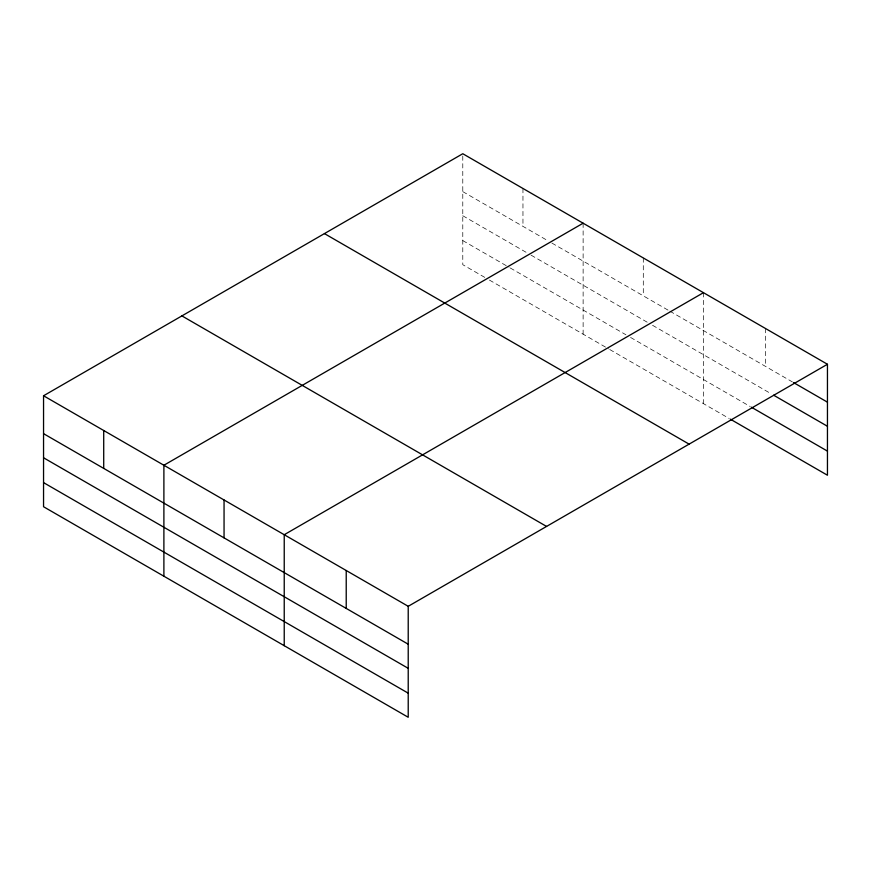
<?xml version="1.0" encoding="UTF-8"?>
<svg xmlns="http://www.w3.org/2000/svg" width="871" height="871" viewBox="0 0 871 871"><rect width="100%" height="100%" fill="white"/><g stroke="black" fill="none" stroke-linecap="round" stroke-linejoin="round"><path stroke-width="0.65" stroke-dasharray="4.36 3.27" d="M484.777 277.381L462.784 264.697L462.784 153.732M462.784 191.62L547.26 240.385M551.887 243.063L668.754 310.533M669.908 311.197L792.36 381.901M462.784 215.736L526.432 252.481M531.06 255.149L647.926 322.618M652.553 325.297L771.303 393.855M462.784 240.581L509.067 267.299M510.232 267.963L625.933 334.769M630.571 337.447L750.247 406.539M489.404 280.059L608.579 348.868M609.744 349.532L729.201 418.505M765.457 328.476L765.457 366.364M703.463 292.678L703.463 403.643M643.299 257.947L643.299 295.835M583.124 223.205L583.124 334.17M522.959 188.463L522.959 226.362"/><path stroke-width="1.31" d="M43.55 395.772L408.216 606.303L408.216 717.269L43.55 506.737L43.55 395.772L462.784 153.732L827.45 364.263L827.45 475.228L730.366 419.18M583.124 223.205L163.89 465.245L163.89 576.21M703.463 292.678L284.229 534.729L284.229 645.694M408.216 606.303L827.45 364.263M793.525 382.576L827.45 402.162M773.644 395.205L827.45 426.267M751.423 407.225L827.45 451.113M324.437 233.602L689.103 444.134M181.897 315.901L546.563 526.432M43.55 433.66L408.216 644.202M43.55 457.776L408.216 668.318M43.55 482.621L408.216 693.164M346.223 570.516L346.223 608.415M224.054 499.987L224.054 537.875M103.714 430.514L103.714 468.402"/></g></svg>
